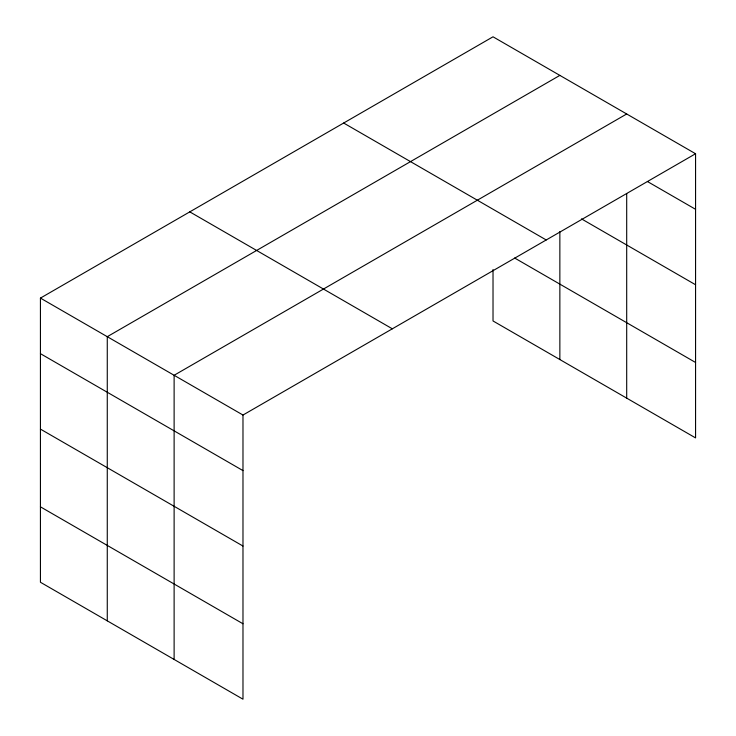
<?xml version="1.0" encoding="UTF-8"?>
<svg xmlns="http://www.w3.org/2000/svg" width="736" height="736" viewBox="0 0 736 736"><rect width="100%" height="100%" fill="white"/><g stroke="black" fill="none" stroke-linecap="round" stroke-linejoin="round"><path stroke-width="1.1" d="M695.566 153.741L493.019 36.8L40.434 298.098L40.434 582.259L242.981 699.2L242.981 415.04L695.566 153.741L695.566 437.902L493.019 320.96L493.019 269.532M559.857 75.394L107.272 336.683L107.272 620.853M626.695 113.979L174.119 375.277L174.119 659.438M647.358 181.479L695.566 209.309M581.486 218.886L695.566 284.749M343.666 123.032L546.213 239.964M514.639 258.014L695.566 362.471M189.787 211.867L392.334 328.808M40.434 298.098L242.981 415.04M40.434 353.666L242.981 470.608M40.434 429.106L242.981 546.048M40.434 506.828L242.981 623.769M626.695 193.559L626.695 398.148M559.857 231.546L559.857 359.554"/></g></svg>
